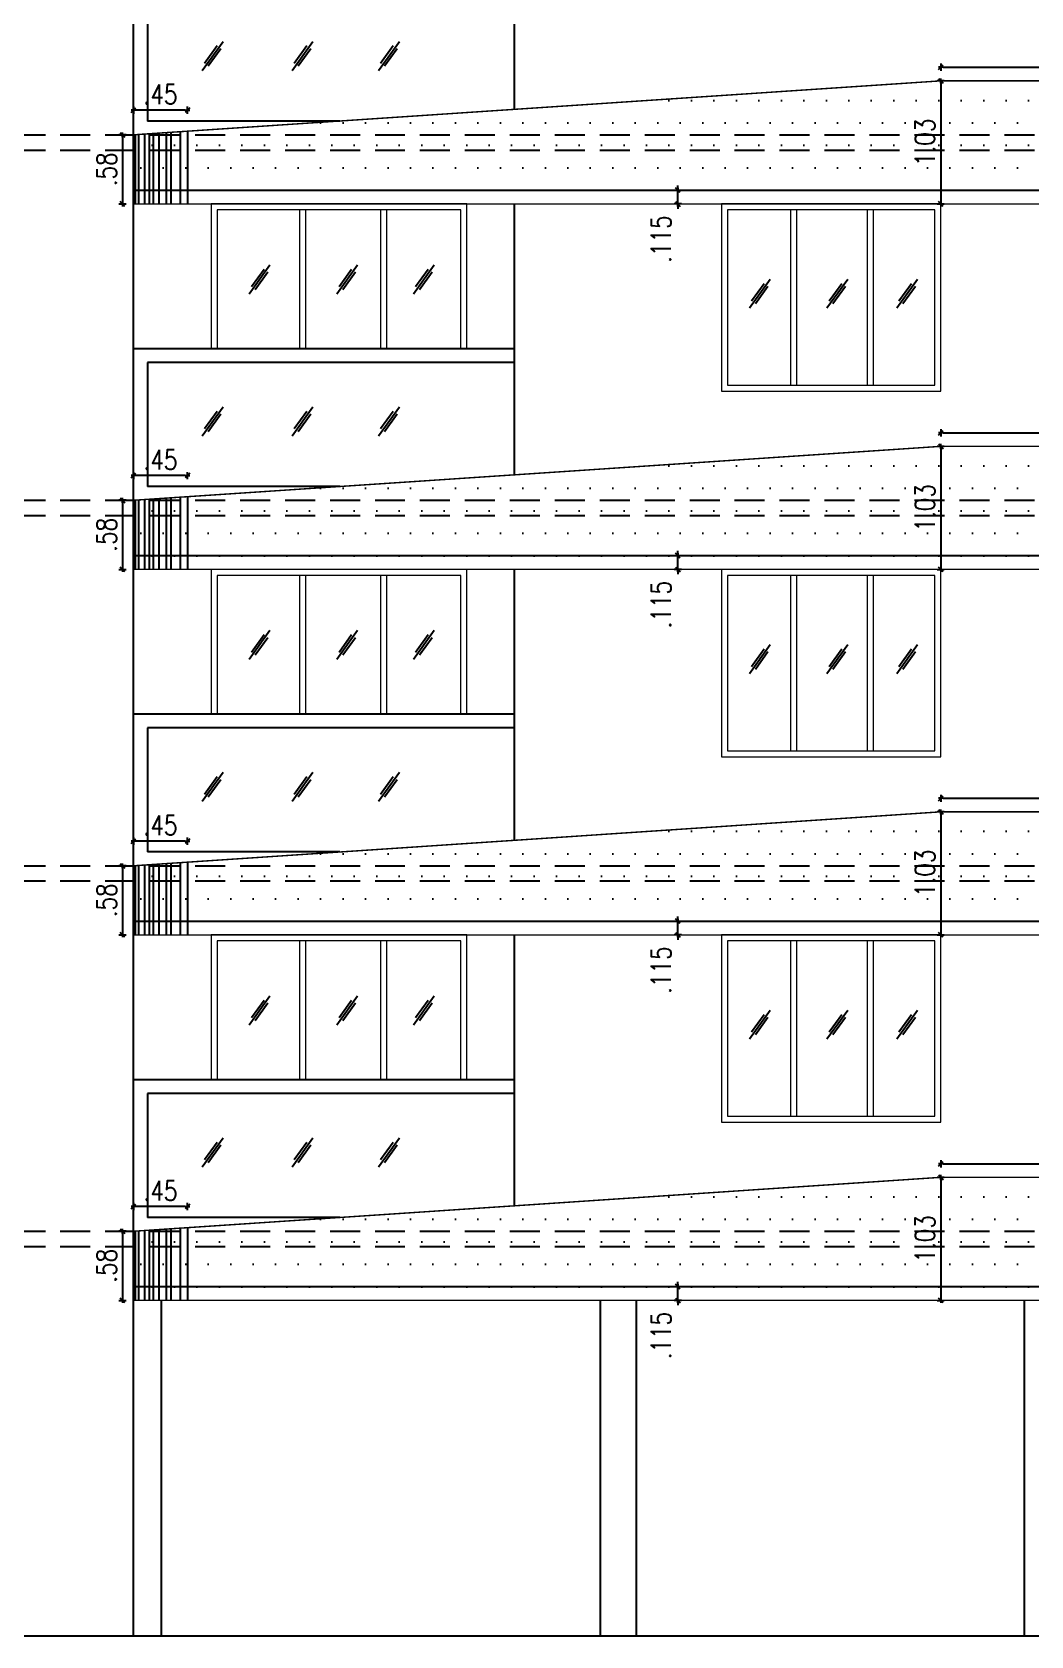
# Model space of a CAD drawing. Header units: inches. Extents: x 14331 to 14549, y 2557 to 2714.
# Drawn here: x 14518.19 to 14526.53, y 2650.61 to 2663.99 of the extents above; entities that cross this region are included whole.
import ezdxf

# ---------------------------------------------------------------- set-up
doc = ezdxf.new("R2010")
doc.units = ezdxf.units.IN
doc.header["$LTSCALE"] = 0.25
doc.header["$MEASUREMENT"] = 0
doc.header["$PDMODE"] = 35
doc.linetypes.add('1', pattern=[0])
doc.linetypes.add('DASHEDX2', pattern=[1.5, 1, -0.5])
for name, color, linetype in [('ELE.PROJ.', 1, 'Continuous'), ('GLASS WINDOW', 251, '1'), ('hatch', 251, 'Continuous'), ('proj-internal', 1, 'DASHEDX2'), ('wall', 7, 'Continuous'), ('WORKING DIM', 7, 'Continuous')]:
    doc.layers.add(name, color=color, linetype=linetype)
doc.layers.add('WINDOW', color=106, linetype='Continuous', lineweight=13)
doc.styles.add('romans', font='romans.shx', dxfattribs={"width": 0.8})
doc.dimstyles.new('121', dxfattribs={"dimscale": 0.1, "dimtxt": 1.65, "dimasz": 0.2, "dimexe": 0.03125, "dimexo": 0.25, "dimgap": 0.5, "dimtad": 1, "dimzin": 4, "dimdsep": 46, "dimtxsty": 'romans', "dimblk1": 'MINITICK', "dimblk2": 'MINITICK', "dimsah": 1, "dimcen": 1, "dimse1": 1, "dimse2": 1, "dimclrd": 252, "dimclre": 256, "dimclrt": 7, "dimadec": 3, "dimazin": 0, "dimtfac": 0.8, "dimtix": 1, "dimtmove": 2, "dimatfit": 3, "dimfxl": 0, "dimtolj": 1, "dimtzin": 3, "dimarcsym": 0})

# ---------------------------------------------------------------- blocks, each defined once
blk = doc.blocks.new('MINITICK')
at = {"color": 7}
for p, q in [((1, 1), (-1, -1)), ((-1, 0), (1, 0)), ((0, -1.5), (0, 1.5))]:
    blk.add_line(p, q, dxfattribs=at)
blk = doc.blocks.new('*D1785')
at = {"layer": 'Defpoints', "color": 0, "transparency": 16777216}
for p in [(14525.774, 2654.437), (14525.774, 2653.41), (14525.774, 2653.41)]:
    blk.add_point(p, dxfattribs=at)
at = {"layer": 'WORKING DIM', "color": 252, "lineweight": -2, "transparency": 16777216}
blk.add_line((14525.774, 2654.417), (14525.774, 2653.43), dxfattribs=at)
at = {"layer": 'WORKING DIM', "color": 252, "lineweight": -2, "transparency": 16777216, "xscale": 0.02, "yscale": 0.02, "zscale": 0.02}
for p, rotation in [((14525.774, 2654.437), 90), ((14525.774, 2653.41), 270)]:
    blk.add_blockref('MINITICK', p, dxfattribs=dict(at, rotation=rotation))
at = {"layer": 'WORKING DIM', "color": 7, "transparency": 16777216, "insert": (14525.642, 2653.924), "char_height": 0.165, "attachment_point": 5, "rotation": 90, "style": 'romans'}
blk.add_mtext('\\A1;1.03', dxfattribs=at)
blk = doc.blocks.new('*D1789')
at = {"layer": 'Defpoints', "color": 0, "transparency": 16777216}
for p in [(14523.581, 2653.525), (14523.78, 2653.525), (14523.78, 2653.41)]:
    blk.add_point(p, dxfattribs=at)
at = {"layer": 'WORKING DIM', "color": 252, "lineweight": -2, "transparency": 16777216}
for p, q in [((14523.581, 2653.545), (14523.581, 2653.565)), ((14523.581, 2653.41), (14523.581, 2653.525)), ((14523.581, 2653.39), (14523.581, 2653.37))]:
    blk.add_line(p, q, dxfattribs=at)
at = {"layer": 'WORKING DIM', "color": 252, "lineweight": -2, "transparency": 16777216, "xscale": 0.02, "yscale": 0.02, "zscale": 0.02}
for p, rotation in [((14523.581, 2653.525), 270), ((14523.581, 2653.41), 90)]:
    blk.add_blockref('MINITICK', p, dxfattribs=dict(at, rotation=rotation))
at = {"layer": 'WORKING DIM', "color": 7, "transparency": 16777216, "insert": (14523.441, 2653.116), "char_height": 0.165, "attachment_point": 5, "rotation": 90, "style": 'romans'}
blk.add_mtext('\\A1;.115', dxfattribs=at)
blk = doc.blocks.new('*D1791')
at = {"layer": 'Defpoints', "color": 0, "transparency": 16777216}
for p in [(14519.041, 2653.987), (14518.949, 2653.41), (14519.041, 2653.41)]:
    blk.add_point(p, dxfattribs=at)
at = {"layer": 'WORKING DIM', "color": 252, "lineweight": -2, "transparency": 16777216}
blk.add_line((14518.949, 2653.967), (14518.949, 2653.43), dxfattribs=at)
at = {"layer": 'WORKING DIM', "color": 252, "lineweight": -2, "transparency": 16777216, "xscale": 0.02, "yscale": 0.02, "zscale": 0.02}
for p, rotation in [((14518.949, 2653.987), 90), ((14518.949, 2653.41), 270)]:
    blk.add_blockref('MINITICK', p, dxfattribs=dict(at, rotation=rotation))
at = {"layer": 'WORKING DIM', "color": 7, "transparency": 16777216, "insert": (14518.817, 2653.699), "char_height": 0.165, "attachment_point": 5, "rotation": 90, "style": 'romans'}
blk.add_mtext('\\A1;.58', dxfattribs=at)
blk = doc.blocks.new('*D1790')
at = {"layer": 'Defpoints', "color": 0, "transparency": 16777216}
for p in [(14519.041, 2654.193), (14519.041, 2653.626), (14519.491, 2653.626)]:
    blk.add_point(p, dxfattribs=at)
at = {"layer": 'WORKING DIM', "color": 252, "lineweight": -2, "transparency": 16777216}
blk.add_line((14519.471, 2654.193), (14519.061, 2654.193), dxfattribs=at)
at = {"layer": 'WORKING DIM', "color": 252, "lineweight": -2, "transparency": 16777216, "xscale": 0.02, "yscale": 0.02, "zscale": 0.02, "rotation": 180}
blk.add_blockref('MINITICK', (14519.041, 2654.193), dxfattribs=at)
at = {"layer": 'WORKING DIM', "color": 252, "lineweight": -2, "transparency": 16777216, "xscale": 0.02, "yscale": 0.02, "zscale": 0.02}
blk.add_blockref('MINITICK', (14519.491, 2654.193), dxfattribs=at)
at = {"layer": 'WORKING DIM', "color": 7, "transparency": 16777216, "insert": (14519.266, 2654.325), "char_height": 0.165, "attachment_point": 5, "style": 'romans'}
blk.add_mtext('\\A1;.45', dxfattribs=at)
blk = doc.blocks.new('*D1799')
at = {"layer": 'Defpoints', "color": 0, "transparency": 16777216}
for p in [(14525.774, 2657.487), (14525.774, 2656.46), (14525.774, 2656.46)]:
    blk.add_point(p, dxfattribs=at)
at = {"layer": 'WORKING DIM', "color": 252, "lineweight": -2, "transparency": 16777216}
blk.add_line((14525.774, 2657.467), (14525.774, 2656.48), dxfattribs=at)
at = {"layer": 'WORKING DIM', "color": 252, "lineweight": -2, "transparency": 16777216, "xscale": 0.02, "yscale": 0.02, "zscale": 0.02}
for p, rotation in [((14525.774, 2657.487), 90), ((14525.774, 2656.46), 270)]:
    blk.add_blockref('MINITICK', p, dxfattribs=dict(at, rotation=rotation))
at = {"layer": 'WORKING DIM', "color": 7, "transparency": 16777216, "insert": (14525.642, 2656.974), "char_height": 0.165, "attachment_point": 5, "rotation": 90, "style": 'romans'}
blk.add_mtext('\\A1;1.03', dxfattribs=at)
blk = doc.blocks.new('*D1793')
at = {"layer": 'Defpoints', "color": 0, "transparency": 16777216}
for p in [(14523.581, 2656.575), (14523.78, 2656.575), (14523.78, 2656.46)]:
    blk.add_point(p, dxfattribs=at)
at = {"layer": 'WORKING DIM', "color": 252, "lineweight": -2, "transparency": 16777216}
for p, q in [((14523.581, 2656.595), (14523.581, 2656.615)), ((14523.581, 2656.46), (14523.581, 2656.575)), ((14523.581, 2656.44), (14523.581, 2656.42))]:
    blk.add_line(p, q, dxfattribs=at)
at = {"layer": 'WORKING DIM', "color": 252, "lineweight": -2, "transparency": 16777216, "xscale": 0.02, "yscale": 0.02, "zscale": 0.02}
for p, rotation in [((14523.581, 2656.575), 270), ((14523.581, 2656.46), 90)]:
    blk.add_blockref('MINITICK', p, dxfattribs=dict(at, rotation=rotation))
at = {"layer": 'WORKING DIM', "color": 7, "transparency": 16777216, "insert": (14523.441, 2656.166), "char_height": 0.165, "attachment_point": 5, "rotation": 90, "style": 'romans'}
blk.add_mtext('\\A1;.115', dxfattribs=at)
blk = doc.blocks.new('*D1794')
at = {"layer": 'Defpoints', "color": 0, "transparency": 16777216}
for p in [(14519.041, 2657.037), (14518.949, 2656.46), (14519.041, 2656.46)]:
    blk.add_point(p, dxfattribs=at)
at = {"layer": 'WORKING DIM', "color": 252, "lineweight": -2, "transparency": 16777216}
blk.add_line((14518.949, 2657.017), (14518.949, 2656.48), dxfattribs=at)
at = {"layer": 'WORKING DIM', "color": 252, "lineweight": -2, "transparency": 16777216, "xscale": 0.02, "yscale": 0.02, "zscale": 0.02}
for p, rotation in [((14518.949, 2657.037), 90), ((14518.949, 2656.46), 270)]:
    blk.add_blockref('MINITICK', p, dxfattribs=dict(at, rotation=rotation))
at = {"layer": 'WORKING DIM', "color": 7, "transparency": 16777216, "insert": (14518.817, 2656.749), "char_height": 0.165, "attachment_point": 5, "rotation": 90, "style": 'romans'}
blk.add_mtext('\\A1;.58', dxfattribs=at)
blk = doc.blocks.new('*D1795')
at = {"layer": 'Defpoints', "color": 0, "transparency": 16777216}
for p in [(14519.041, 2657.243), (14519.041, 2656.676), (14519.491, 2656.676)]:
    blk.add_point(p, dxfattribs=at)
at = {"layer": 'WORKING DIM', "color": 252, "lineweight": -2, "transparency": 16777216}
blk.add_line((14519.471, 2657.243), (14519.061, 2657.243), dxfattribs=at)
at = {"layer": 'WORKING DIM', "color": 252, "lineweight": -2, "transparency": 16777216, "xscale": 0.02, "yscale": 0.02, "zscale": 0.02, "rotation": 180}
blk.add_blockref('MINITICK', (14519.041, 2657.243), dxfattribs=at)
at = {"layer": 'WORKING DIM', "color": 252, "lineweight": -2, "transparency": 16777216, "xscale": 0.02, "yscale": 0.02, "zscale": 0.02}
blk.add_blockref('MINITICK', (14519.491, 2657.243), dxfattribs=at)
at = {"layer": 'WORKING DIM', "color": 7, "transparency": 16777216, "insert": (14519.266, 2657.375), "char_height": 0.165, "attachment_point": 5, "style": 'romans'}
blk.add_mtext('\\A1;.45', dxfattribs=at)
blk = doc.blocks.new('*D1819')
at = {"layer": 'Defpoints', "color": 0, "transparency": 16777216}
for p in [(14525.774, 2660.537), (14525.774, 2659.51), (14525.774, 2659.51)]:
    blk.add_point(p, dxfattribs=at)
at = {"layer": 'WORKING DIM', "color": 252, "lineweight": -2, "transparency": 16777216}
blk.add_line((14525.774, 2660.517), (14525.774, 2659.53), dxfattribs=at)
at = {"layer": 'WORKING DIM', "color": 252, "lineweight": -2, "transparency": 16777216, "xscale": 0.02, "yscale": 0.02, "zscale": 0.02}
for p, rotation in [((14525.774, 2660.537), 90), ((14525.774, 2659.51), 270)]:
    blk.add_blockref('MINITICK', p, dxfattribs=dict(at, rotation=rotation))
at = {"layer": 'WORKING DIM', "color": 7, "transparency": 16777216, "insert": (14525.642, 2660.024), "char_height": 0.165, "attachment_point": 5, "rotation": 90, "style": 'romans'}
blk.add_mtext('\\A1;1.03', dxfattribs=at)
blk = doc.blocks.new('*D1811')
at = {"layer": 'Defpoints', "color": 0, "transparency": 16777216}
for p in [(14523.581, 2659.625), (14523.78, 2659.625), (14523.78, 2659.51)]:
    blk.add_point(p, dxfattribs=at)
at = {"layer": 'WORKING DIM', "color": 252, "lineweight": -2, "transparency": 16777216}
for p, q in [((14523.581, 2659.645), (14523.581, 2659.665)), ((14523.581, 2659.51), (14523.581, 2659.625)), ((14523.581, 2659.49), (14523.581, 2659.47))]:
    blk.add_line(p, q, dxfattribs=at)
at = {"layer": 'WORKING DIM', "color": 252, "lineweight": -2, "transparency": 16777216, "xscale": 0.02, "yscale": 0.02, "zscale": 0.02}
for p, rotation in [((14523.581, 2659.625), 270), ((14523.581, 2659.51), 90)]:
    blk.add_blockref('MINITICK', p, dxfattribs=dict(at, rotation=rotation))
at = {"layer": 'WORKING DIM', "color": 7, "transparency": 16777216, "insert": (14523.441, 2659.216), "char_height": 0.165, "attachment_point": 5, "rotation": 90, "style": 'romans'}
blk.add_mtext('\\A1;.115', dxfattribs=at)
blk = doc.blocks.new('*D1812')
at = {"layer": 'Defpoints', "color": 0, "transparency": 16777216}
for p in [(14519.041, 2660.087), (14518.949, 2659.51), (14519.041, 2659.51)]:
    blk.add_point(p, dxfattribs=at)
at = {"layer": 'WORKING DIM', "color": 252, "lineweight": -2, "transparency": 16777216}
blk.add_line((14518.949, 2660.067), (14518.949, 2659.53), dxfattribs=at)
at = {"layer": 'WORKING DIM', "color": 252, "lineweight": -2, "transparency": 16777216, "xscale": 0.02, "yscale": 0.02, "zscale": 0.02}
for p, rotation in [((14518.949, 2660.087), 90), ((14518.949, 2659.51), 270)]:
    blk.add_blockref('MINITICK', p, dxfattribs=dict(at, rotation=rotation))
at = {"layer": 'WORKING DIM', "color": 7, "transparency": 16777216, "insert": (14518.817, 2659.799), "char_height": 0.165, "attachment_point": 5, "rotation": 90, "style": 'romans'}
blk.add_mtext('\\A1;.58', dxfattribs=at)
blk = doc.blocks.new('*D1813')
at = {"layer": 'Defpoints', "color": 0, "transparency": 16777216}
for p in [(14519.041, 2660.293), (14519.041, 2659.726), (14519.491, 2659.726)]:
    blk.add_point(p, dxfattribs=at)
at = {"layer": 'WORKING DIM', "color": 252, "lineweight": -2, "transparency": 16777216}
blk.add_line((14519.471, 2660.293), (14519.061, 2660.293), dxfattribs=at)
at = {"layer": 'WORKING DIM', "color": 252, "lineweight": -2, "transparency": 16777216, "xscale": 0.02, "yscale": 0.02, "zscale": 0.02, "rotation": 180}
blk.add_blockref('MINITICK', (14519.041, 2660.293), dxfattribs=at)
at = {"layer": 'WORKING DIM', "color": 252, "lineweight": -2, "transparency": 16777216, "xscale": 0.02, "yscale": 0.02, "zscale": 0.02}
blk.add_blockref('MINITICK', (14519.491, 2660.293), dxfattribs=at)
at = {"layer": 'WORKING DIM', "color": 7, "transparency": 16777216, "insert": (14519.266, 2660.425), "char_height": 0.165, "attachment_point": 5, "style": 'romans'}
blk.add_mtext('\\A1;.45', dxfattribs=at)
blk = doc.blocks.new('*D1834')
at = {"layer": 'Defpoints', "color": 0, "transparency": 16777216}
for p in [(14525.774, 2663.587), (14525.774, 2662.56), (14525.774, 2662.56)]:
    blk.add_point(p, dxfattribs=at)
at = {"layer": 'WORKING DIM', "color": 252, "lineweight": -2, "transparency": 16777216}
blk.add_line((14525.774, 2663.567), (14525.774, 2662.58), dxfattribs=at)
at = {"layer": 'WORKING DIM', "color": 252, "lineweight": -2, "transparency": 16777216, "xscale": 0.02, "yscale": 0.02, "zscale": 0.02}
for p, rotation in [((14525.774, 2663.587), 90), ((14525.774, 2662.56), 270)]:
    blk.add_blockref('MINITICK', p, dxfattribs=dict(at, rotation=rotation))
at = {"layer": 'WORKING DIM', "color": 7, "transparency": 16777216, "insert": (14525.642, 2663.074), "char_height": 0.165, "attachment_point": 5, "rotation": 90, "style": 'romans'}
blk.add_mtext('\\A1;1.03', dxfattribs=at)
blk = doc.blocks.new('*D1826')
at = {"layer": 'Defpoints', "color": 0, "transparency": 16777216}
for p in [(14523.581, 2662.675), (14523.78, 2662.675), (14523.78, 2662.56)]:
    blk.add_point(p, dxfattribs=at)
at = {"layer": 'WORKING DIM', "color": 252, "lineweight": -2, "transparency": 16777216}
for p, q in [((14523.581, 2662.695), (14523.581, 2662.715)), ((14523.581, 2662.56), (14523.581, 2662.675)), ((14523.581, 2662.54), (14523.581, 2662.52))]:
    blk.add_line(p, q, dxfattribs=at)
at = {"layer": 'WORKING DIM', "color": 252, "lineweight": -2, "transparency": 16777216, "xscale": 0.02, "yscale": 0.02, "zscale": 0.02}
for p, rotation in [((14523.581, 2662.675), 270), ((14523.581, 2662.56), 90)]:
    blk.add_blockref('MINITICK', p, dxfattribs=dict(at, rotation=rotation))
at = {"layer": 'WORKING DIM', "color": 7, "transparency": 16777216, "insert": (14523.441, 2662.266), "char_height": 0.165, "attachment_point": 5, "rotation": 90, "style": 'romans'}
blk.add_mtext('\\A1;.115', dxfattribs=at)
blk = doc.blocks.new('*D1827')
at = {"layer": 'Defpoints', "color": 0, "transparency": 16777216}
for p in [(14519.041, 2663.137), (14518.949, 2662.56), (14519.041, 2662.56)]:
    blk.add_point(p, dxfattribs=at)
at = {"layer": 'WORKING DIM', "color": 252, "lineweight": -2, "transparency": 16777216}
blk.add_line((14518.949, 2663.117), (14518.949, 2662.58), dxfattribs=at)
at = {"layer": 'WORKING DIM', "color": 252, "lineweight": -2, "transparency": 16777216, "xscale": 0.02, "yscale": 0.02, "zscale": 0.02}
for p, rotation in [((14518.949, 2663.137), 90), ((14518.949, 2662.56), 270)]:
    blk.add_blockref('MINITICK', p, dxfattribs=dict(at, rotation=rotation))
at = {"layer": 'WORKING DIM', "color": 7, "transparency": 16777216, "insert": (14518.817, 2662.849), "char_height": 0.165, "attachment_point": 5, "rotation": 90, "style": 'romans'}
blk.add_mtext('\\A1;.58', dxfattribs=at)
blk = doc.blocks.new('*D1828')
at = {"layer": 'Defpoints', "color": 0, "transparency": 16777216}
for p in [(14519.041, 2663.343), (14519.041, 2662.776), (14519.491, 2662.776)]:
    blk.add_point(p, dxfattribs=at)
at = {"layer": 'WORKING DIM', "color": 252, "lineweight": -2, "transparency": 16777216}
blk.add_line((14519.471, 2663.343), (14519.061, 2663.343), dxfattribs=at)
at = {"layer": 'WORKING DIM', "color": 252, "lineweight": -2, "transparency": 16777216, "xscale": 0.02, "yscale": 0.02, "zscale": 0.02, "rotation": 180}
blk.add_blockref('MINITICK', (14519.041, 2663.343), dxfattribs=at)
at = {"layer": 'WORKING DIM', "color": 252, "lineweight": -2, "transparency": 16777216, "xscale": 0.02, "yscale": 0.02, "zscale": 0.02}
blk.add_blockref('MINITICK', (14519.491, 2663.343), dxfattribs=at)
at = {"layer": 'WORKING DIM', "color": 7, "transparency": 16777216, "insert": (14519.266, 2663.475), "char_height": 0.165, "attachment_point": 5, "style": 'romans'}
blk.add_mtext('\\A1;.45', dxfattribs=at)
blk = doc.blocks.new('*D1984')
at = {"layer": 'Defpoints', "color": 0, "transparency": 16777216}
for p in [(14533.371, 2654.55), (14525.774, 2654.437), (14533.371, 2654.401)]:
    blk.add_point(p, dxfattribs=at)
at = {"layer": 'WORKING DIM', "color": 252, "lineweight": -2, "transparency": 16777216}
blk.add_line((14525.794, 2654.55), (14533.351, 2654.55), dxfattribs=at)
at = {"layer": 'WORKING DIM', "color": 252, "lineweight": -2, "transparency": 16777216, "xscale": 0.02, "yscale": 0.02, "zscale": 0.02, "rotation": 180}
blk.add_blockref('MINITICK', (14525.774, 2654.55), dxfattribs=at)
at = {"layer": 'WORKING DIM', "color": 252, "lineweight": -2, "transparency": 16777216, "xscale": 0.02, "yscale": 0.02, "zscale": 0.02}
blk.add_blockref('MINITICK', (14533.371, 2654.55), dxfattribs=at)
at = {"layer": 'WORKING DIM', "color": 7, "transparency": 16777216, "insert": (14529.572, 2654.683), "char_height": 0.165, "attachment_point": 5, "style": 'romans'}
blk.add_mtext('\\A1;7.60', dxfattribs=at)
blk = doc.blocks.new('*D1985')
at = {"layer": 'Defpoints', "color": 0, "transparency": 16777216}
for p in [(14533.371, 2657.6), (14525.774, 2657.487), (14533.371, 2657.451)]:
    blk.add_point(p, dxfattribs=at)
at = {"layer": 'WORKING DIM', "color": 252, "lineweight": -2, "transparency": 16777216}
blk.add_line((14525.794, 2657.6), (14533.351, 2657.6), dxfattribs=at)
at = {"layer": 'WORKING DIM', "color": 252, "lineweight": -2, "transparency": 16777216, "xscale": 0.02, "yscale": 0.02, "zscale": 0.02, "rotation": 180}
blk.add_blockref('MINITICK', (14525.774, 2657.6), dxfattribs=at)
at = {"layer": 'WORKING DIM', "color": 252, "lineweight": -2, "transparency": 16777216, "xscale": 0.02, "yscale": 0.02, "zscale": 0.02}
blk.add_blockref('MINITICK', (14533.371, 2657.6), dxfattribs=at)
at = {"layer": 'WORKING DIM', "color": 7, "transparency": 16777216, "insert": (14529.572, 2657.733), "char_height": 0.165, "attachment_point": 5, "style": 'romans'}
blk.add_mtext('\\A1;7.60', dxfattribs=at)
blk = doc.blocks.new('*D1987')
at = {"layer": 'Defpoints', "color": 0, "transparency": 16777216}
for p in [(14533.371, 2660.65), (14525.774, 2660.537), (14533.371, 2660.501)]:
    blk.add_point(p, dxfattribs=at)
at = {"layer": 'WORKING DIM', "color": 252, "lineweight": -2, "transparency": 16777216}
blk.add_line((14525.794, 2660.65), (14533.351, 2660.65), dxfattribs=at)
at = {"layer": 'WORKING DIM', "color": 252, "lineweight": -2, "transparency": 16777216, "xscale": 0.02, "yscale": 0.02, "zscale": 0.02, "rotation": 180}
blk.add_blockref('MINITICK', (14525.774, 2660.65), dxfattribs=at)
at = {"layer": 'WORKING DIM', "color": 252, "lineweight": -2, "transparency": 16777216, "xscale": 0.02, "yscale": 0.02, "zscale": 0.02}
blk.add_blockref('MINITICK', (14533.371, 2660.65), dxfattribs=at)
at = {"layer": 'WORKING DIM', "color": 7, "transparency": 16777216, "insert": (14529.572, 2660.783), "char_height": 0.165, "attachment_point": 5, "style": 'romans'}
blk.add_mtext('\\A1;7.60', dxfattribs=at)
blk = doc.blocks.new('*D1989')
at = {"layer": 'Defpoints', "color": 0, "transparency": 16777216}
for p in [(14525.774, 2663.587), (14533.371, 2663.701), (14533.371, 2663.551)]:
    blk.add_point(p, dxfattribs=at)
at = {"layer": 'WORKING DIM', "color": 252, "lineweight": -2, "transparency": 16777216}
blk.add_line((14525.794, 2663.701), (14533.351, 2663.701), dxfattribs=at)
at = {"layer": 'WORKING DIM', "color": 252, "lineweight": -2, "transparency": 16777216, "xscale": 0.02, "yscale": 0.02, "zscale": 0.02, "rotation": 180}
blk.add_blockref('MINITICK', (14525.774, 2663.701), dxfattribs=at)
at = {"layer": 'WORKING DIM', "color": 252, "lineweight": -2, "transparency": 16777216, "xscale": 0.02, "yscale": 0.02, "zscale": 0.02}
blk.add_blockref('MINITICK', (14533.371, 2663.701), dxfattribs=at)
at = {"layer": 'WORKING DIM', "color": 7, "transparency": 16777216, "insert": (14529.572, 2663.833), "char_height": 0.165, "attachment_point": 5, "style": 'romans'}
blk.add_mtext('\\A1;7.60', dxfattribs=at)

msp = doc.modelspace()

# ---------------------------------------------------------------- hatches: boundary and pattern name
at = {"layer": 'hatch', "true_color": 0xc7b399}
h = msp.add_hatch(dxfattribs=at)
h.set_pattern_fill('DOTS', color=253, scale=3)
h.set_pattern_definition([(0, (-367.5554, 26.42431), (0.09375, 0.1875), [0, -0.1875])])
h.paths.add_polyline_path([(14533.371, 2663.587), (14525.774, 2663.587), (14519.041, 2663.137), (14519.041, 2662.56), (14533.371, 2662.56)])
h = msp.add_hatch(dxfattribs=at)
h.set_pattern_fill('DOTS', color=253, scale=3)
h.set_pattern_definition([(0, (-367.5554, 23.37428), (0.09375, 0.1875), [0, -0.1875])])
h.paths.add_polyline_path([(14533.371, 2660.537), (14525.774, 2660.537), (14519.041, 2660.087), (14519.041, 2659.51), (14533.371, 2659.51)])
h = msp.add_hatch(dxfattribs=at)
h.set_pattern_fill('DOTS', color=253, scale=3)
h.set_pattern_definition([(0, (-367.5554, 20.32428), (0.09375, 0.1875), [0, -0.1875])])
h.paths.add_polyline_path([(14533.371, 2657.487), (14525.774, 2657.487), (14519.041, 2657.037), (14519.041, 2656.46), (14533.371, 2656.46)])
h = msp.add_hatch(dxfattribs=at)
h.set_pattern_fill('DOTS', color=253, scale=3)
h.set_pattern_definition([(0, (-367.5554, 17.27428), (0.09375, 0.1875), [0, -0.1875])])
h.paths.add_polyline_path([(14533.371, 2654.437), (14525.774, 2654.437), (14519.041, 2653.987), (14519.041, 2653.41), (14533.371, 2653.41)])

# ---------------------------------------------------------------- linework, layer by layer
at = {"layer": 'ELE.PROJ.', "color": 8}
for p, q in [((14519.053, 2663.138), (14519.053, 2662.56)), ((14519.082, 2663.14), (14519.082, 2662.56)), ((14519.131, 2663.144), (14519.131, 2662.56)), ((14519.172, 2663.147), (14519.172, 2662.56)), ((14519.205, 2663.149), (14519.205, 2662.56)), ((14519.252, 2663.153), (14519.252, 2662.56)), ((14519.313, 2663.157), (14519.313, 2662.56)), ((14519.353, 2663.16), (14519.353, 2662.56)), ((14519.431, 2663.166), (14519.431, 2662.56)), ((14519.491, 2663.17), (14519.491, 2662.56)), ((14519.131, 2660.094), (14519.131, 2659.51)), ((14519.172, 2660.097), (14519.172, 2659.51)), ((14519.205, 2660.099), (14519.205, 2659.51)), ((14519.252, 2660.103), (14519.252, 2659.51)), ((14519.313, 2660.107), (14519.313, 2659.51)), ((14519.353, 2660.11), (14519.353, 2659.51)), ((14519.431, 2660.116), (14519.431, 2659.51)), ((14519.491, 2660.12), (14519.491, 2659.51)), ((14519.053, 2660.088), (14519.053, 2659.51)), ((14519.082, 2660.09), (14519.082, 2659.51)), ((14519.053, 2657.038), (14519.053, 2656.46)), ((14519.082, 2657.04), (14519.082, 2656.46)), ((14519.131, 2657.044), (14519.131, 2656.46)), ((14519.172, 2657.047), (14519.172, 2656.46)), ((14519.205, 2657.049), (14519.205, 2656.46)), ((14519.252, 2657.053), (14519.252, 2656.46)), ((14519.313, 2657.057), (14519.313, 2656.46)), ((14519.353, 2657.06), (14519.353, 2656.46)), ((14519.431, 2657.066), (14519.431, 2656.46)), ((14519.491, 2657.07), (14519.491, 2656.46)), ((14519.053, 2653.988), (14519.053, 2653.41)), ((14519.082, 2653.99), (14519.082, 2653.41)), ((14519.131, 2653.994), (14519.131, 2653.41)), ((14519.172, 2653.997), (14519.172, 2653.41)), ((14519.205, 2653.999), (14519.205, 2653.41)), ((14519.252, 2654.003), (14519.252, 2653.41)), ((14519.313, 2654.007), (14519.313, 2653.41)), ((14519.353, 2654.01), (14519.353, 2653.41)), ((14519.431, 2654.016), (14519.431, 2653.41)), ((14519.491, 2654.02), (14519.491, 2653.41))]:
    msp.add_line(p, q, dxfattribs=at)
at = {"layer": 'ELE.PROJ.'}
for p, q in [((14519.041, 2662.675), (14533.821, 2662.675)), ((14519.041, 2659.625), (14533.821, 2659.625)), ((14519.041, 2656.575), (14533.821, 2656.575)), ((14519.041, 2653.525), (14533.821, 2653.525))]:
    msp.add_line(p, q, dxfattribs=at)
at = {"layer": 'ELE.PROJ.', "const_width": 0.012}
for points in [[(14519.041, 2662.56), (14519.041, 2663.137), (14525.774, 2663.587), (14533.821, 2663.587), (14533.821, 2662.56), (14519.041, 2662.56)], [(14519.041, 2659.51), (14519.041, 2660.087), (14525.774, 2660.537), (14533.821, 2660.537), (14533.821, 2659.51), (14519.041, 2659.51)], [(14519.041, 2656.46), (14519.041, 2657.037), (14525.774, 2657.487), (14533.821, 2657.487), (14533.821, 2656.46), (14519.041, 2656.46)], [(14519.041, 2653.41), (14519.041, 2653.987), (14525.774, 2654.437), (14533.821, 2654.437), (14533.821, 2653.41), (14519.041, 2653.41)]]:
    msp.add_lwpolyline(points, dxfattribs=at)
at = {"layer": 'GLASS WINDOW', "color": 4, "ltscale": 200}
for p, q in [((14519.788, 2663.914), (14519.614, 2663.672)), ((14519.737, 2663.878), (14519.632, 2663.732)), ((14519.769, 2663.855), (14519.664, 2663.709)), ((14520.537, 2663.914), (14520.363, 2663.672)), ((14520.487, 2663.878), (14520.382, 2663.732)), ((14520.519, 2663.855), (14520.414, 2663.709)), ((14521.258, 2663.914), (14521.084, 2663.672)), ((14521.207, 2663.878), (14521.102, 2663.732)), ((14521.239, 2663.855), (14521.134, 2663.709)), ((14520.179, 2662.049), (14520.006, 2661.808)), ((14520.129, 2662.013), (14520.024, 2661.867)), ((14520.161, 2661.99), (14520.056, 2661.844)), ((14520.91, 2662.049), (14520.737, 2661.808)), ((14520.86, 2662.013), (14520.755, 2661.867)), ((14520.892, 2661.99), (14520.787, 2661.844)), ((14521.549, 2662.049), (14521.375, 2661.808)), ((14521.498, 2662.013), (14521.393, 2661.867)), ((14521.531, 2661.99), (14521.426, 2661.844)), ((14524.351, 2661.93), (14524.178, 2661.689)), ((14524.301, 2661.894), (14524.196, 2661.748)), ((14524.333, 2661.871), (14524.228, 2661.725)), ((14524.999, 2661.93), (14524.825, 2661.689)), ((14524.948, 2661.894), (14524.843, 2661.748)), ((14524.98, 2661.871), (14524.875, 2661.725)), ((14525.581, 2661.93), (14525.407, 2661.689)), ((14525.53, 2661.894), (14525.425, 2661.748)), ((14525.563, 2661.871), (14525.458, 2661.725)), ((14519.788, 2660.864), (14519.614, 2660.623)), ((14519.737, 2660.828), (14519.632, 2660.682)), ((14519.769, 2660.805), (14519.664, 2660.659)), ((14520.537, 2660.864), (14520.363, 2660.623)), ((14520.487, 2660.828), (14520.382, 2660.682)), ((14520.519, 2660.805), (14520.414, 2660.659)), ((14521.258, 2660.864), (14521.084, 2660.623)), ((14521.207, 2660.828), (14521.102, 2660.682)), ((14521.239, 2660.805), (14521.134, 2660.659)), ((14520.179, 2658.999), (14520.006, 2658.758)), ((14520.129, 2658.963), (14520.024, 2658.817)), ((14520.161, 2658.94), (14520.056, 2658.794)), ((14520.91, 2658.999), (14520.737, 2658.758)), ((14520.86, 2658.963), (14520.755, 2658.817)), ((14520.892, 2658.94), (14520.787, 2658.794)), ((14521.549, 2658.999), (14521.375, 2658.758)), ((14521.498, 2658.963), (14521.393, 2658.817)), ((14521.531, 2658.94), (14521.426, 2658.794)), ((14524.351, 2658.88), (14524.178, 2658.639)), ((14524.301, 2658.844), (14524.196, 2658.698)), ((14524.333, 2658.821), (14524.228, 2658.675)), ((14524.999, 2658.88), (14524.825, 2658.639)), ((14524.948, 2658.844), (14524.843, 2658.698)), ((14524.98, 2658.821), (14524.875, 2658.675)), ((14525.581, 2658.88), (14525.407, 2658.639)), ((14525.53, 2658.844), (14525.425, 2658.698)), ((14525.563, 2658.821), (14525.458, 2658.675)), ((14519.788, 2657.814), (14519.614, 2657.572)), ((14519.737, 2657.778), (14519.632, 2657.632)), ((14519.769, 2657.755), (14519.664, 2657.609)), ((14520.537, 2657.814), (14520.363, 2657.572)), ((14520.487, 2657.778), (14520.382, 2657.632)), ((14520.519, 2657.755), (14520.414, 2657.609)), ((14521.258, 2657.814), (14521.084, 2657.572)), ((14521.207, 2657.778), (14521.102, 2657.632)), ((14521.239, 2657.755), (14521.134, 2657.609)), ((14520.179, 2655.949), (14520.006, 2655.708)), ((14520.91, 2655.949), (14520.737, 2655.708)), ((14521.549, 2655.949), (14521.375, 2655.708)), ((14520.129, 2655.913), (14520.024, 2655.767)), ((14520.161, 2655.89), (14520.056, 2655.744)), ((14520.86, 2655.913), (14520.755, 2655.767)), ((14520.892, 2655.89), (14520.787, 2655.744)), ((14521.498, 2655.913), (14521.393, 2655.767)), ((14521.531, 2655.89), (14521.426, 2655.744)), ((14524.351, 2655.83), (14524.178, 2655.589)), ((14524.999, 2655.83), (14524.825, 2655.589)), ((14525.581, 2655.83), (14525.407, 2655.589)), ((14524.301, 2655.794), (14524.196, 2655.648)), ((14524.333, 2655.771), (14524.228, 2655.625)), ((14524.948, 2655.794), (14524.843, 2655.648)), ((14524.98, 2655.771), (14524.875, 2655.625)), ((14525.53, 2655.794), (14525.425, 2655.648)), ((14525.563, 2655.771), (14525.458, 2655.625)), ((14519.788, 2654.764), (14519.614, 2654.522)), ((14520.537, 2654.764), (14520.363, 2654.522)), ((14521.258, 2654.764), (14521.084, 2654.522)), ((14519.737, 2654.728), (14519.632, 2654.582)), ((14519.769, 2654.705), (14519.664, 2654.559)), ((14520.487, 2654.728), (14520.382, 2654.582)), ((14520.519, 2654.705), (14520.414, 2654.559)), ((14521.207, 2654.728), (14521.102, 2654.582)), ((14521.239, 2654.705), (14521.134, 2654.559))]:
    msp.add_line(p, q, dxfattribs=at)
at = {"layer": 'proj-internal', "color": 251}
for p, q in [((14501.93, 2663.137), (14533.371, 2663.137)), ((14501.93, 2663.01), (14533.371, 2663.01)), ((14501.93, 2660.087), (14533.371, 2660.087)), ((14501.93, 2659.96), (14533.371, 2659.96)), ((14501.93, 2657.037), (14533.371, 2657.037)), ((14501.93, 2656.91), (14533.371, 2656.91)), ((14501.93, 2653.987), (14533.371, 2653.987)), ((14501.93, 2653.86), (14533.371, 2653.86))]:
    msp.add_line(p, q, dxfattribs=at)
at = {"layer": 'wall'}
for p, q in [((14519.041, 2650.61), (14519.041, 2695.881)), ((14522.219, 2663.349), (14522.219, 2665.61)), ((14519.156, 2664.287), (14519.156, 2663.252)), ((14520.762, 2663.252), (14519.156, 2663.252)), ((14522.219, 2660.299), (14522.219, 2662.56)), ((14522.219, 2661.352), (14519.041, 2661.352)), ((14519.156, 2661.237), (14519.156, 2660.202)), ((14522.219, 2661.237), (14519.156, 2661.237)), ((14520.762, 2660.202), (14519.156, 2660.202)), ((14522.219, 2657.249), (14522.219, 2659.51)), ((14522.219, 2658.302), (14519.041, 2658.302)), ((14519.156, 2658.187), (14519.156, 2657.152)), ((14522.219, 2658.187), (14519.156, 2658.187)), ((14520.762, 2657.152), (14519.156, 2657.152)), ((14522.219, 2654.199), (14522.219, 2656.46)), ((14522.219, 2655.252), (14519.041, 2655.252)), ((14519.156, 2655.137), (14519.156, 2654.102)), ((14522.219, 2655.137), (14519.156, 2655.137)), ((14520.762, 2654.102), (14519.156, 2654.102)), ((14519.271, 2653.41), (14519.271, 2650.61)), ((14522.933, 2653.41), (14522.933, 2650.61)), ((14523.233, 2653.41), (14523.233, 2650.61)), ((14526.471, 2653.41), (14526.471, 2650.61)), ((14501.93, 2650.61), (14533.371, 2650.61))]:
    msp.add_line(p, q, dxfattribs=at)
at = {"layer": 'WINDOW'}
for p, q in [((14520.424, 2662.51), (14520.424, 2661.352)), ((14520.474, 2662.51), (14520.474, 2661.352)), ((14521.1, 2662.51), (14521.1, 2661.352)), ((14521.15, 2662.51), (14521.15, 2661.352)), ((14524.521, 2662.51), (14524.521, 2661.047)), ((14524.571, 2662.51), (14524.571, 2661.047)), ((14525.159, 2662.51), (14525.159, 2661.047)), ((14525.209, 2662.51), (14525.209, 2661.047)), ((14520.424, 2659.46), (14520.424, 2658.302)), ((14520.474, 2659.46), (14520.474, 2658.302)), ((14521.1, 2659.46), (14521.1, 2658.302)), ((14521.15, 2659.46), (14521.15, 2658.302)), ((14524.521, 2659.46), (14524.521, 2657.997)), ((14524.571, 2659.46), (14524.571, 2657.997)), ((14525.159, 2659.46), (14525.159, 2657.997)), ((14525.209, 2659.46), (14525.209, 2657.997)), ((14520.424, 2656.41), (14520.424, 2655.252)), ((14520.474, 2656.41), (14520.474, 2655.252)), ((14521.1, 2656.41), (14521.1, 2655.252)), ((14521.15, 2656.41), (14521.15, 2655.252)), ((14524.521, 2656.41), (14524.521, 2654.947)), ((14524.571, 2656.41), (14524.571, 2654.947)), ((14525.159, 2656.41), (14525.159, 2654.947)), ((14525.209, 2656.41), (14525.209, 2654.947))]:
    msp.add_line(p, q, dxfattribs=at)
for points in [[(14521.82, 2661.352), (14521.82, 2662.56), (14519.687, 2662.56), (14519.687, 2661.352)], [(14521.77, 2661.352), (14521.77, 2662.51), (14519.737, 2662.51), (14519.737, 2661.352)], [(14521.82, 2658.302), (14521.82, 2659.51), (14519.687, 2659.51), (14519.687, 2658.302)], [(14521.77, 2658.302), (14521.77, 2659.46), (14519.737, 2659.46), (14519.737, 2658.302)], [(14521.82, 2655.252), (14521.82, 2656.46), (14519.687, 2656.46), (14519.687, 2655.252)], [(14521.77, 2655.252), (14521.77, 2656.41), (14519.737, 2656.41), (14519.737, 2655.252)]]:
    msp.add_lwpolyline(points, dxfattribs=at)
for points in [[(14523.946, 2660.997), (14525.774, 2660.997), (14525.774, 2662.56), (14523.946, 2662.56)], [(14523.996, 2661.047), (14525.724, 2661.047), (14525.724, 2662.51), (14523.996, 2662.51)], [(14523.946, 2657.947), (14525.774, 2657.947), (14525.774, 2659.51), (14523.946, 2659.51)], [(14523.996, 2657.997), (14525.724, 2657.997), (14525.724, 2659.46), (14523.996, 2659.46)], [(14523.946, 2654.897), (14525.774, 2654.897), (14525.774, 2656.46), (14523.946, 2656.46)], [(14523.996, 2654.947), (14525.724, 2654.947), (14525.724, 2656.41), (14523.996, 2656.41)]]:
    msp.add_lwpolyline(points, close=True, dxfattribs=at)

# ---------------------------------------------------------------- dimensions: what is measured, and where the dimension line sits
at = {"layer": 'WORKING DIM'}
for base, p1, p2, picture, middle in [((14533.371, 2663.701), (14525.774, 2663.587), (14533.371, 2663.551), '*D1989', (14529.572, 2663.833)), ((14533.371, 2660.65), (14525.774, 2660.537), (14533.371, 2660.501), '*D1987', (14529.572, 2660.783)), ((14533.371, 2657.6), (14525.774, 2657.487), (14533.371, 2657.451), '*D1985', (14529.572, 2657.733)), ((14533.371, 2654.55), (14525.774, 2654.437), (14533.371, 2654.401), '*D1984', (14529.572, 2654.683))]:
    dim = msp.add_linear_dim(base=base, p1=p1, p2=p2, dimstyle='121', override={"dimfxl": 0.18, "dimfxlon": 1}, dxfattribs=at)
    dim.commit()
    dim.dimension.update_dxf_attribs({"geometry": picture, "text_midpoint": middle})
for base, p1, p2, angle, picture, middle in [((14519.041, 2663.343), (14519.491, 2662.776), (14519.041, 2662.776), 180, '*D1828', (14519.266, 2663.475)), ((14525.774, 2662.56), (14525.774, 2663.587), (14525.774, 2662.56), 90, '*D1834', (14525.642, 2663.074)), ((14518.949, 2662.56), (14519.041, 2663.137), (14519.041, 2662.56), 90, '*D1827', (14518.817, 2662.849)), ((14519.041, 2660.293), (14519.491, 2659.726), (14519.041, 2659.726), 180, '*D1813', (14519.266, 2660.425)), ((14525.774, 2659.51), (14525.774, 2660.537), (14525.774, 2659.51), 90, '*D1819', (14525.642, 2660.024)), ((14518.949, 2659.51), (14519.041, 2660.087), (14519.041, 2659.51), 90, '*D1812', (14518.817, 2659.799)), ((14519.041, 2657.243), (14519.491, 2656.676), (14519.041, 2656.676), 180, '*D1795', (14519.266, 2657.375)), ((14525.774, 2656.46), (14525.774, 2657.487), (14525.774, 2656.46), 90, '*D1799', (14525.642, 2656.974)), ((14518.949, 2656.46), (14519.041, 2657.037), (14519.041, 2656.46), 90, '*D1794', (14518.817, 2656.749)), ((14519.041, 2654.193), (14519.491, 2653.626), (14519.041, 2653.626), 180, '*D1790', (14519.266, 2654.325)), ((14525.774, 2653.41), (14525.774, 2654.437), (14525.774, 2653.41), 90, '*D1785', (14525.642, 2653.924)), ((14518.949, 2653.41), (14519.041, 2653.987), (14519.041, 2653.41), 90, '*D1791', (14518.817, 2653.699))]:
    dim = msp.add_linear_dim(base=base, p1=p1, p2=p2, angle=angle, dimstyle='121', override={"dimfxl": 0.18, "dimfxlon": 1}, dxfattribs=at)
    dim.commit()
    dim.dimension.update_dxf_attribs({"geometry": picture, "text_midpoint": middle})
for base, p1, p2, picture, middle in [((14523.581, 2662.675), (14523.78, 2662.56), (14523.78, 2662.675), '*D1826', (14523.441, 2662.266)), ((14523.581, 2659.625), (14523.78, 2659.51), (14523.78, 2659.625), '*D1811', (14523.441, 2659.216)), ((14523.581, 2656.575), (14523.78, 2656.46), (14523.78, 2656.575), '*D1793', (14523.441, 2656.166)), ((14523.581, 2653.525), (14523.78, 2653.41), (14523.78, 2653.525), '*D1789', (14523.441, 2653.116))]:
    dim = msp.add_linear_dim(base=base, p1=p1, p2=p2, angle=90, text='.115', dimstyle='121', override={"dimfxl": 0.18, "dimfxlon": 1}, dxfattribs=at)
    dim.commit()
    dim.dimension.update_dxf_attribs({"geometry": picture, "text_midpoint": middle, "dimtype": 160})

doc.saveas('drawing.dxf')
